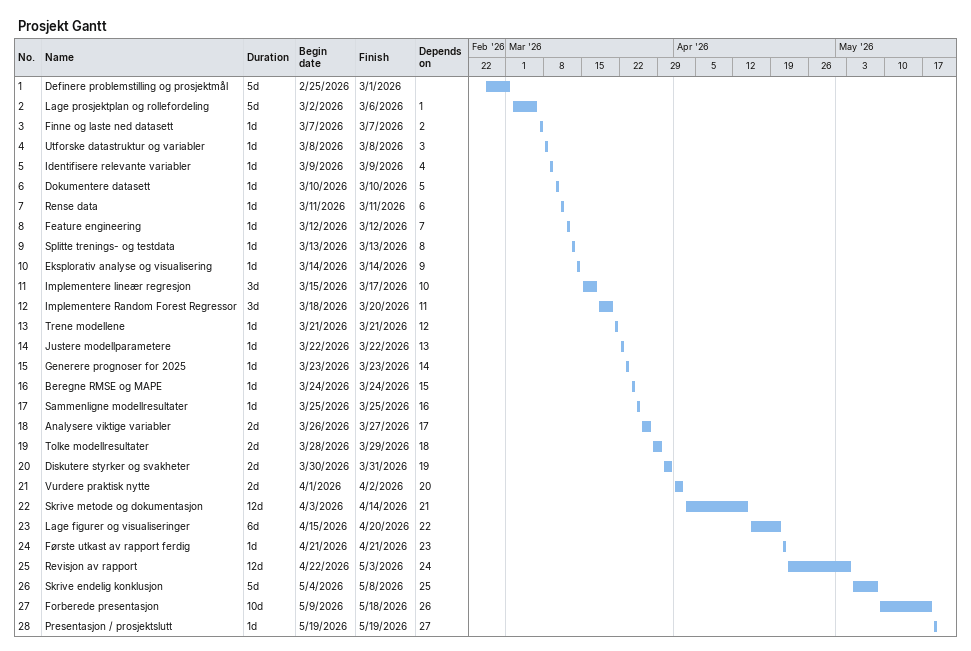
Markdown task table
Prosjekt Gantt

| ID | Task | Duration | Start | Finish | Predecessors |
|---|---|---|---|---|---|
| 1 | Definere problemstilling og prosjektmål | 5d | 2026-02-25 | 2026-03-01 |  |
| 2 | Lage prosjektplan og rollefordeling | 5d | 2026-03-02 | 2026-03-06 | 1 |
| 3 | Finne og laste ned datasett | 1d | 2026-03-07 | 2026-03-07 | 2 |
| 4 | Utforske datastruktur og variabler | 1d | 2026-03-08 | 2026-03-08 | 3 |
| 5 | Identifisere relevante variabler | 1d | 2026-03-09 | 2026-03-09 | 4 |
| 6 | Dokumentere datasett | 1d | 2026-03-10 | 2026-03-10 | 5 |
| 7 | Rense data | 1d | 2026-03-11 | 2026-03-11 | 6 |
| 8 | Feature engineering | 1d | 2026-03-12 | 2026-03-12 | 7 |
| 9 | Splitte trenings- og testdata | 1d | 2026-03-13 | 2026-03-13 | 8 |
| 10 | Eksplorativ analyse og visualisering | 1d | 2026-03-14 | 2026-03-14 | 9 |
| 11 | Implementere lineær regresjon | 3d | 2026-03-15 | 2026-03-17 | 10 |
| 12 | Implementere Random Forest Regressor | 3d | 2026-03-18 | 2026-03-20 | 11 |
| 13 | Trene modellene | 1d | 2026-03-21 | 2026-03-21 | 12 |
| 14 | Justere modellparametere | 1d | 2026-03-22 | 2026-03-22 | 13 |
| 15 | Generere prognoser for 2025 | 1d | 2026-03-23 | 2026-03-23 | 14 |
| 16 | Beregne RMSE og MAPE | 1d | 2026-03-24 | 2026-03-24 | 15 |
| 17 | Sammenligne modellresultater | 1d | 2026-03-25 | 2026-03-25 | 16 |
| 18 | Analysere viktige variabler | 2d | 2026-03-26 | 2026-03-27 | 17 |
| 19 | Tolke modellresultater | 2d | 2026-03-28 | 2026-03-29 | 18 |
| 20 | Diskutere styrker og svakheter | 2d | 2026-03-30 | 2026-03-31 | 19 |
| 21 | Vurdere praktisk nytte | 2d | 2026-04-01 | 2026-04-02 | 20 |
| 22 | Skrive metode og dokumentasjon | 12d | 2026-04-03 | 2026-04-14 | 21 |
| 23 | Lage figurer og visualiseringer | 6d | 2026-04-15 | 2026-04-20 | 22 |
| 24 | Første utkast av rapport ferdig | 1d | 2026-04-21 | 2026-04-21 | 23 |
| 25 | Revisjon av rapport | 12d | 2026-04-22 | 2026-05-03 | 24 |
| 26 | Skrive endelig konklusjon | 5d | 2026-05-04 | 2026-05-08 | 25 |
| 27 | Forberede presentasjon | 10d | 2026-05-09 | 2026-05-18 | 26 |
| 28 | Presentasjon / prosjektslutt | 1d | 2026-05-19 | 2026-05-19 | 27 |
